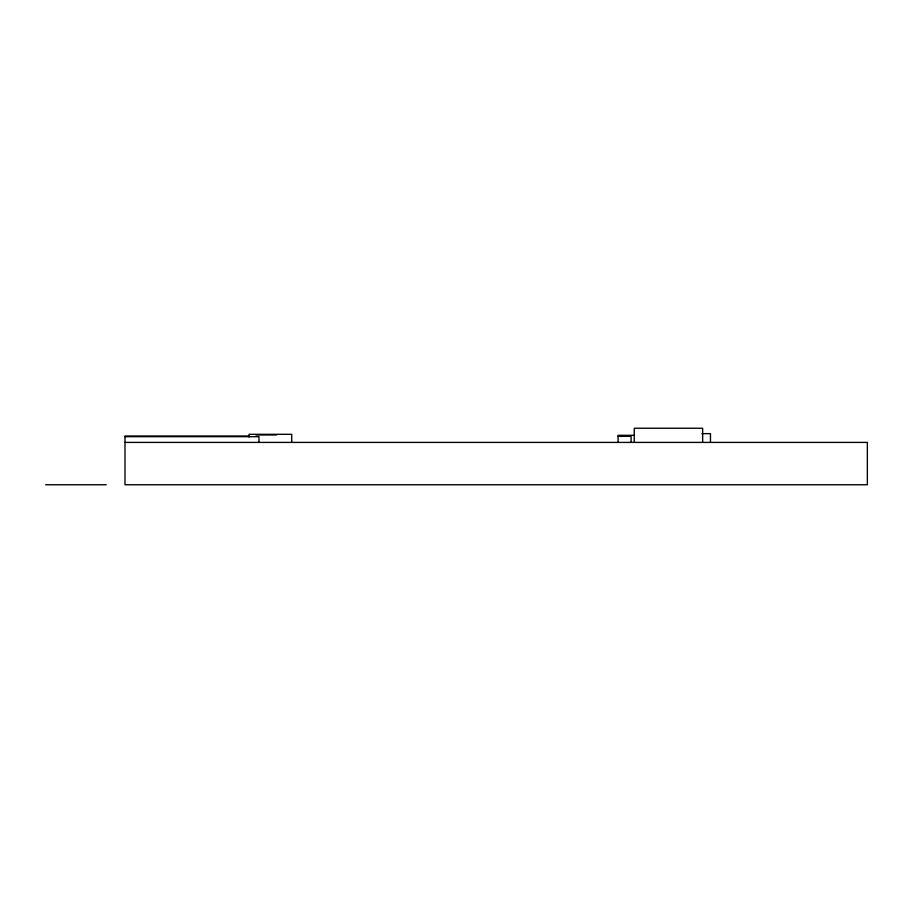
<?xml version="1.0" encoding="UTF-8"?>
<svg xmlns="http://www.w3.org/2000/svg" width="913" height="913" viewBox="0 0 913 913"><rect width="100%" height="100%" fill="white"/><g stroke="black" fill="none" stroke-linecap="round" stroke-linejoin="round"><path stroke-width="1.37" d="M701.914 433.641L710.462 433.641L710.462 442.406M256.005 434.987L276.571 434.987M634.261 435.318L618.09 435.318L618.09 442.406M248.781 435.992L124.99 435.992L124.99 484.757L867.35 484.757L867.35 442.406L124.99 442.406M618.09 436.334L631.1 436.334L631.1 442.406M124.99 436.676L258.984 436.676L258.984 442.406M45.65 484.757L106.25 484.757M702.656 442.406L702.656 428.243L634.261 428.243L634.261 442.406M291.715 442.406L291.715 434.314L249.055 434.314L249.055 437.007"/></g></svg>
